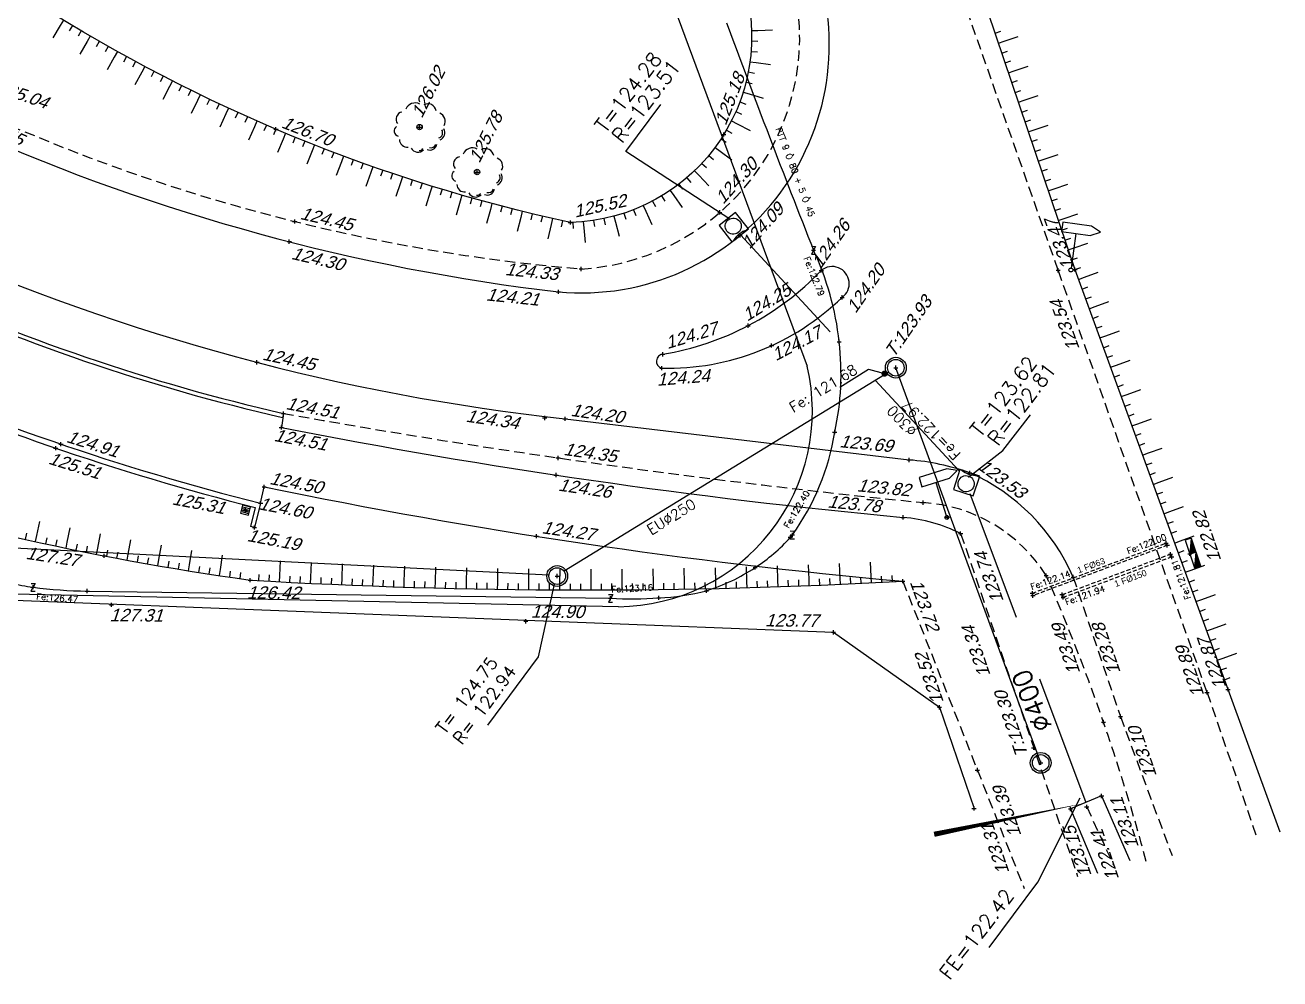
# Model space of a CAD drawing. Header units: metres. Extents: x 1633075 to 1634601, y 8175308 to 8177203.
# Drawn here: x 1633574.1 to 1633634.4, y 8175665.1 to 8175711 of the extents above; entities that cross this region are included whole.
import ezdxf

# ---------------------------------------------------------------- set-up
doc = ezdxf.new("R2010")
doc.units = ezdxf.units.M
doc.header["$LTSCALE"] = 2
doc.header["$PDMODE"] = 2
doc.header["$PDSIZE"] = 0.1
for name, pattern in [('138', [2, 1, 1]), ('31', [2, 1, 1]), ('557', [0.15, 0.1, -0.05]), ('CACHE', [0.375, 0.25, -0.125]), ('CACHE2', [4.7625, 3.175, -1.5875]), ('CONTINU', [0])]:
    doc.linetypes.add(name, pattern=pattern)
for name, color, linetype in [('C15785 - ALLEE', 7, 'CACHE'), ('C15785 - ASSAINIS', 6, 'Continuous'), ('C15785 - BORDURES', 7, 'CONTINU'), ('C15785 - BTALUS', 3, 'CACHE'), ('C15785 - CLOTURES', 3, 'Continuous'), ('C15785 - EDF', 1, 'Continuous'), ('C15785 - EP', 4, 'Continuous'), ('C15785 - EU', 6, 'Continuous'), ('C15785 - FOURREAU', 43, 'CONTINU'), ('C15785 - HTALUS', 7, 'Continuous'), ('C15785 - MOBILIER', 252, 'Continuous'), ('C15785 - MURS', 7, 'Continuous'), ('C15785 - POINT 2D', 7, 'Continuous'), ('C15785 - PTT', 3, 'Continuous'), ('C15785 - RECO-GÉN', 5, 'Continuous'), ('C15785 - Talus', 7, 'Continuous'), ('C15785 - VEGET', 3, 'Continuous'), ('C15785 - VOIES', 4, 'CACHE'), ('C15785 - Z', 7, 'Continuous')]:
    doc.layers.add(name, color=color, linetype=linetype)
doc.styles.add('SIMPLEX', font='simplex_.ttf', dxfattribs={"height": 0.6})
doc.styles.get("Standard").update_dxf_attribs({"font": 'arial.ttf'})

# ---------------------------------------------------------------- blocks, each defined once
blk = doc.blocks.new('ARBN')
blk.add_circle((0, 0), 0.0517)
for centre, radius, start, end in [((-0.313, 0.149), 0.141, 102.3806, 218.1519), ((-0.088, 0.27), 0.194, 62.9289, 157.9234), ((0.159, 0.288), 0.162, 10.5515, 118.7684), ((0.33, 0.115), 0.163, 331.4172, 69.7614), ((-0.381, -0.079), 0.106, 125.5548, 253.3512), ((0.342, -0.106), 0.104, 287.358, 32.9391), ((0.335, -0.105), 0.151, 294.7172, 29.5061), ((-0.236, -0.237), 0.15, 182.2997, 276.8338), ((-0.027, -0.335), 0.147, 208.1993, 316.9403), ((0.007, -0.38), 0.0689, 259.4414, 333.9219), ((0.202, -0.304), 0.137, 247.1419, 348.9634), ((0.221, -0.292), 0.104, 254.316, 338.7253)]:
    blk.add_arc(centre, radius, start, end)
blk = doc.blocks.new('BL19')
at = {"color": 0}
for p, q in [((0.5, 1), (-0.5, 1)), ((-0.5, 1), (-0.5, 0)), ((0.5, 0), (0.5, 1)), ((-0.5, 0), (0.5, 0))]:
    blk.add_line(p, q, dxfattribs=at)
for centre, major_axis, start_param, end_param in [((0.009, 0.554), (-0.275, 0.275), 3.926991, 10.210176), ((0.008, -0.967), (0.742, 0.742), 0.387155, 1.183656)]:
    blk.add_ellipse(centre, major_axis=major_axis, ratio=1, start_param=start_param, end_param=end_param, dxfattribs=at)
blk = doc.blocks.new('U-GRILLC')
for p, q in [((0.5, 0.5), (-0.5, 0.5)), ((-0.5, 0.5), (-0.5, -0.5)), ((0.4, 0.3), (-0.4, 0.3)), ((0.4, 0.1), (-0.4, 0.1)), ((0.5, -0.5), (0.5, 0.5)), ((-0.5, -0.5), (0.5, -0.5)), ((0.4, -0.1), (-0.4, -0.1)), ((0.4, -0.3), (-0.4, -0.3))]:
    blk.add_line(p, q)
blk = doc.blocks.new('TALH100A')
blk.add_line((0, 0.3), (0, 1))
blk = doc.blocks.new('TALH100B')
blk.add_line((0, 0), (0, 0.3))
blk = doc.blocks.new('*X15')
at = {"color": 0}
for p, q in [((572203.104, 120552.719), (572203.106, 120552.721)), ((572203.111, 120552.709), (572203.117, 120552.714)), ((572203.119, 120552.698), (572203.128, 120552.707)), ((572203.126, 120552.688), (572203.139, 120552.701)), ((572203.134, 120552.678), (572203.15, 120552.694)), ((572203.141, 120552.668), (572203.161, 120552.687)), ((572203.148, 120552.657), (572203.172, 120552.681)), ((572203.156, 120552.647), (572203.183, 120552.674)), ((572203.163, 120552.637), (572203.194, 120552.668)), ((572203.171, 120552.626), (572203.205, 120552.661)), ((572203.178, 120552.616), (572203.216, 120552.654)), ((572203.185, 120552.606), (572203.227, 120552.648)), ((572203.193, 120552.596), (572203.238, 120552.641)), ((572203.2, 120552.585), (572203.249, 120552.634)), ((572203.208, 120552.575), (572203.26, 120552.628)), ((572203.215, 120552.565), (572203.271, 120552.621)), ((572203.222, 120552.554), (572203.282, 120552.614)), ((572203.23, 120552.544), (572203.293, 120552.608)), ((572203.237, 120552.534), (572203.304, 120552.601)), ((572203.244, 120552.524), (572203.315, 120552.594)), ((572203.252, 120552.513), (572203.326, 120552.588)), ((572203.259, 120552.503), (572203.337, 120552.581)), ((572203.267, 120552.493), (572203.348, 120552.574)), ((572203.274, 120552.482), (572203.359, 120552.568)), ((572203.281, 120552.472), (572203.37, 120552.561)), ((572203.289, 120552.462), (572203.381, 120552.554)), ((572203.296, 120552.452), (572203.392, 120552.548)), ((572203.304, 120552.441), (572203.404, 120552.541)), ((572203.311, 120552.431), (572203.415, 120552.535)), ((572203.318, 120552.421), (572203.426, 120552.528)), ((572203.326, 120552.41), (572203.437, 120552.521)), ((572203.333, 120552.4), (572203.448, 120552.515)), ((572203.341, 120552.39), (572203.459, 120552.508)), ((572203.348, 120552.38), (572203.47, 120552.501)), ((572203.355, 120552.369), (572203.481, 120552.495)), ((572203.363, 120552.359), (572203.492, 120552.488)), ((572203.37, 120552.349), (572203.503, 120552.481)), ((572203.378, 120552.338), (572203.514, 120552.475)), ((572203.385, 120552.328), (572203.525, 120552.468)), ((572203.392, 120552.318), (572203.536, 120552.461)), ((572203.4, 120552.308), (572203.547, 120552.455)), ((572203.407, 120552.297), (572203.558, 120552.448)), ((572203.415, 120552.287), (572203.569, 120552.441)), ((572203.422, 120552.277), (572203.58, 120552.435)), ((572203.429, 120552.266), (572203.591, 120552.428)), ((572203.437, 120552.256), (572203.602, 120552.421)), ((572203.444, 120552.246), (572203.613, 120552.415)), ((572203.451, 120552.236), (572203.624, 120552.408)), ((572203.459, 120552.225), (572203.635, 120552.402)), ((572203.466, 120552.215), (572203.646, 120552.395)), ((572203.474, 120552.205), (572203.657, 120552.388)), ((572203.481, 120552.194), (572203.668, 120552.382)), ((572203.488, 120552.184), (572203.679, 120552.375)), ((572203.496, 120552.174), (572203.69, 120552.368)), ((572203.503, 120552.164), (572203.697, 120552.357)), ((572203.511, 120552.153), (572203.67, 120552.312)), ((572203.518, 120552.143), (572203.643, 120552.268)), ((572203.525, 120552.133), (572203.616, 120552.223)), ((572203.533, 120552.122), (572203.589, 120552.179)), ((572203.54, 120552.112), (572203.562, 120552.134))]:
    blk.add_line(p, q, dxfattribs=at)
blk = doc.blocks.new('S300')
at = {"layer": 'C15785 - EDF'}
for points in [[(-0.171, 0.247), (0.404, 0.645)], [(0.404, 0.645), (0.575, 0.399)], [(-0.171, 0.247), (0.575, 0.399)], [(-0.171, 0.247), (0, 0)], [(0, 0), (0.575, 0.399)]]:
    blk.add_lwpolyline(points, dxfattribs=at)
at = {"layer": 'C15785 - EDF', "rotation": 65.8381471389286}
blk.add_blockref('*X15', (-124220.419, -571417.882), dxfattribs=at)
blk = doc.blocks.new('TAMPON')
blk.add_circle((0, 0), 0.5)
blk = doc.blocks.new('T1')
at = {"linetype": '31'}
blk.add_point((0, 0), dxfattribs=at)

msp = doc.modelspace()

# ---------------------------------------------------------------- linework, layer by layer
at = {"layer": 'C15785 - ALLEE'}
for centre, radius, start, end in [((1633600.153, 8175710.413), 11.175, 273.37971, 19.28256), ((1633608.316, 8175787.249), 88.311, 245.70269, 265.12506), ((1633657.161, 8176086.678), 400.65, 259.83997, 264.28423), ((1633616.804, 8175680.493), 7.54, 32.22141, 86.54138), ((1633534.329, 8175645.684), 96.968, 14.98638, 23.60566)]:
    msp.add_arc(centre, radius, start, end, dxfattribs=at)
at = {"layer": 'C15785 - ASSAINIS'}
msp.add_circle((1633622.919, 8175675.496), 0.4, dxfattribs=at)
at = {"layer": 'C15785 - BORDURES', "const_width": 0.1}
msp.add_lwpolyline([(1633556.463, 8175684.247, 0.023802), (1633576.886, 8175723.257, 0.023802)], format="xyb", dxfattribs=at)
at = {"layer": 'C15785 - BORDURES'}
for points in [[(1633586.487, 8175692.31), (1633586.387, 8175691.636)], [(1633600.048, 8175692.047), (1633616.595, 8175690.069)], [(1633585.39, 8175687.988), (1633585.559, 8175688.778)]]:
    msp.add_lwpolyline(points, dxfattribs=at)
at = {"layer": 'C15785 - BORDURES', "linetype": 'CACHE'}
for points in [[(1633619.069, 8175686.529), (1633624.698, 8175670.028)], [(1633616.283, 8175684.24), (1633622.123, 8175669.458)]]:
    msp.add_lwpolyline(points, dxfattribs=at)
at = {"layer": 'C15785 - BORDURES'}
for centre, radius, start, end in [((1633600.82, 8175710.037), 11.93, 264.67659, 22.52391), ((1633611.188, 8175795.606), 98.121, 246.15477, 263.28452), ((1633611.307, 8175795.2), 103.766, 245.96822, 263.77102), ((1633612.89, 8175698.559), 0.817, 305.47934, 129.89821), ((1633602.505, 8175708.613), 13.642, 279.4415, 316.29056), ((1633604.953, 8175706.551), 12.071, 268.74406, 314.17381), ((1633604.77, 8175694.815), 0.342, 94.52813, 256.31279), ((1633644.265, 8175986.277), 300.272, 258.88668, 264.6573), ((1633615.807, 8175679.143), 10.954, 70.22703, 85.87435), ((1633615.568, 8175680.568), 9.72, 23.44899, 66.05587), ((1633640.295, 8175953.065), 269.896, 258.2991, 264.89577), ((1633615.637, 8175679.659), 7.68, 63.46056, 85.00825)]:
    msp.add_arc(centre, radius, start, end, dxfattribs=at)
at = {"layer": 'C15785 - BTALUS'}
msp.add_lwpolyline([(1633625.135, 8175673.38), (1633626.428, 8175670.576)], dxfattribs=at)
at = {"layer": 'C15785 - CLOTURES'}
msp.add_lwpolyline([(1633560.396, 8175683.844), (1633612.954, 8175681.78), (1633618.05, 8175678.171), (1633619.713, 8175673.302)], dxfattribs=at)
at = {"layer": 'C15785 - EP', "linetype": 'CACHE2'}
for p, q in [((1633608.483, 8175700.899), (1633618.977, 8175689.568)), ((1633625.1, 8175673.571), (1633619.338, 8175688.962))]:
    msp.add_line(p, q, dxfattribs=at)
at = {"layer": 'C15785 - EP', "flags": 128}
for points in [[(1633607.964, 8175701.663), (1633602.954, 8175704.903), (1633604.64, 8175707.168)], [(1633619.441, 8175689.242), (1633621.098, 8175690.522), (1633622.432, 8175692.239)], [(1633620.445, 8175666.609), (1633622.786, 8175669.755), (1633624.826, 8175673.809)]]:
    msp.add_lwpolyline(points, dxfattribs=at)
at = {"layer": 'C15785 - EU', "linetype": 'CACHE2'}
for p, q in [((1633613.257, 8175693.571), (1633614.641, 8175694.438)), ((1633614.641, 8175694.438), (1633615.412, 8175694.233)), ((1633598.763, 8175680.593), (1633599.523, 8175684.097)), ((1633596.326, 8175677.319), (1633598.763, 8175680.593))]:
    msp.add_line(p, q, dxfattribs=at)
at = {"layer": 'C15785 - EU'}
msp.add_lwpolyline([(1633622.919, 8175675.496), (1633615.95, 8175694.509)], dxfattribs=at)
at = {"layer": 'C15785 - EU', "linetype": 'CONTINU'}
for points in [[(1633599.998, 8175684.732), (1633615.607, 8175694.304)], [(1633552.575, 8175686.897), (1633599.262, 8175684.543)]]:
    msp.add_lwpolyline(points, dxfattribs=at)
at = {"layer": 'C15785 - EU', "const_width": 0.15}
msp.add_lwpolyline([(1633615.335, 8175694.225, 1), (1633615.485, 8175694.223, 1)], format="xyb", close=True, dxfattribs=at)
at = {"layer": 'C15785 - EU'}
for centre in [(1633615.95, 8175694.509), (1633599.658, 8175684.486)]:
    msp.add_circle(centre, 0.4, dxfattribs=at)
at = {"layer": 'C15785 - FOURREAU', "color": 43, "linetype": '557'}
for points in [[(1633622.548, 8175683.544), (1633622.521, 8175683.662), (1633628.958, 8175686.072), (1633629.01, 8175685.964), (1633622.548, 8175683.544)], [(1633623.96, 8175683.595), (1633629.169, 8175685.542), (1633629.221, 8175685.402), (1633624, 8175683.45), (1633623.947, 8175683.59)]]:
    msp.add_lwpolyline(points, dxfattribs=at)
at = {"layer": 'C15785 - HTALUS'}
for points in [[(1633606.901, 8175756.399), (1633605.586, 8175754.5), (1633611.791, 8175737.066), (1633619.22, 8175715.04), (1633624.567, 8175699.231), (1633634.428, 8175672.181)], [(1633625.851, 8175673.904), (1633624.357, 8175673.28), (1633625.652, 8175670.197)], [(1633625.851, 8175673.904), (1633627.203, 8175670.801)]]:
    msp.add_lwpolyline(points, dxfattribs=at)
for points in [[(1633601.984, 8175733.645), (1633608.373, 8175713.761, -0.523205), (1633600.291, 8175701.497, -0.088769), (1633574.632, 8175712.022)], [(1633584.893, 8175684.29, 0.028584), (1633616.283, 8175684.24, 0.028584)]]:
    msp.add_lwpolyline(points, format="xyb", dxfattribs=at)
msp.add_arc((1633602.92, 8175814.734), 131.683, 251.93422, 262.13161, dxfattribs=at)
at = {"layer": 'C15785 - MOBILIER'}
for p, q in [((1633623.991, 8175701.516), (1633623.927, 8175701.057)), ((1633623.927, 8175701.057), (1633625.307, 8175700.864)), ((1633625.372, 8175701.324), (1633623.991, 8175701.516)), ((1633625.795, 8175701.03), (1633625.372, 8175701.324)), ((1633624.617, 8175700.961), (1633624.385, 8175699.301)), ((1633625.307, 8175700.864), (1633625.795, 8175701.03)), ((1633618.399, 8175689.643), (1633617.07, 8175689.224)), ((1633618.908, 8175689.561), (1633618.399, 8175689.643)), ((1633617.07, 8175689.224), (1633617.209, 8175688.782)), ((1633617.209, 8175688.782), (1633618.539, 8175689.201)), ((1633617.874, 8175688.992), (1633618.378, 8175687.394)), ((1633618.539, 8175689.201), (1633618.908, 8175689.561))]:
    msp.add_line(p, q, dxfattribs=at)
for centre in [(1633624.373, 8175699.21), (1633618.406, 8175687.305)]:
    msp.add_circle(centre, 0.0927, dxfattribs=at)
at = {"layer": 'C15785 - MURS'}
for points in [[(1633586.487, 8175692.31), (1633586.442, 8175692.115)], [(1633585.133, 8175687.785), (1633584.9, 8175686.87)], [(1633585.39, 8175687.988), (1633585.327, 8175687.736), (1633585.094, 8175686.821)], [(1633585.094, 8175686.821), (1633584.9, 8175686.87)]]:
    msp.add_lwpolyline(points, dxfattribs=at)
for centre, radius, start, end in [((1633607.615, 8175784.542), 94.621, 245.12797, 257.09768), ((1633607.615, 8175784.542), 94.821, 245.12797, 257.09768), ((1633615.288, 8175806.683), 122.662, 246.13393, 255.76838), ((1633615.288, 8175806.683), 122.402, 246.13393, 255.8618)]:
    msp.add_arc(centre, radius, start, end, dxfattribs=at)
at = {"layer": 'C15785 - POINT 2D'}
for p in [(1633586.126, 8175705.983), (1633593.036, 8175706.086), (1633607.677, 8175705.728), (1633595.803, 8175703.924), (1633607.486, 8175701.982), (1633587.03, 8175701.542), (1633600.291, 8175701.497), (1633586.768, 8175700.573), (1633608.462, 8175700.875), (1633600.811, 8175699.258), (1633612.366, 8175699.186), (1633623.763, 8175699.197), (1633624.567, 8175699.231), (1633599.714, 8175698.159), (1633613.365, 8175697.894), (1633608.84, 8175696.531), (1633609.976, 8175695.575), (1633604.743, 8175695.156), (1633585.215, 8175694.769), (1633604.689, 8175694.483), (1633615.95, 8175694.509), (1633586.487, 8175692.31), (1633599.058, 8175692.091), (1633600.048, 8175692.047), (1633586.387, 8175691.636), (1633575.783, 8175690.831), (1633575.53, 8175690.642), (1633599.705, 8175690.168), (1633616.595, 8175690.069), (1633599.601, 8175689.345), (1633619.512, 8175689.452), (1633585.559, 8175688.778), (1633585.39, 8175687.988), (1633617.259, 8175688.019), (1633584.665, 8175687.659), (1633616.306, 8175687.309), (1633618.434, 8175687.32), (1633585.094, 8175686.821), (1633619.069, 8175686.529), (1633598.657, 8175686.4), (1633577.862, 8175685.457), (1633630.094, 8175685.551), (1633584.893, 8175684.29), (1633599.658, 8175684.486), (1633616.283, 8175684.24), (1633623.182, 8175684.513), (1633624.485, 8175684.436), (1633578.214, 8175683.1), (1633598.149, 8175682.307), (1633612.954, 8175681.78), (1633630.924, 8175678.889), (1633631.932, 8175679.029), (1633618.05, 8175678.171), (1633625.942, 8175677.46), (1633626.756, 8175677.723), (1633622.585, 8175676.222), (1633619.873, 8175675.154), (1633622.919, 8175675.496), (1633625.851, 8175673.904), (1633619.713, 8175673.302), (1633624.357, 8175673.28), (1633625.135, 8175673.38)]:
    msp.add_point(p, dxfattribs=at)
at = {"layer": 'C15785 - PTT', "linetype": 'Continuous'}
for p, q in [((1633612.09, 8175700.348, 122.79), (1633611.889, 8175699.977, 122.79)), ((1633611.889, 8175699.977, 122.79), (1633612.087, 8175699.975, 122.79)), ((1633611.892, 8175700.35, 122.79), (1633612.09, 8175700.348, 122.79)), ((1633611.073, 8175686.651, 122.4), (1633610.871, 8175686.279, 122.4)), ((1633610.874, 8175686.653, 122.4), (1633611.073, 8175686.651, 122.4)), ((1633610.871, 8175686.279, 122.4), (1633611.07, 8175686.277, 122.4)), ((1633574.542, 8175684.134, 126.47), (1633574.34, 8175683.762, 126.47)), ((1633574.34, 8175683.762, 126.47), (1633574.538, 8175683.76, 126.47)), ((1633574.343, 8175684.135, 126.47), (1633574.542, 8175684.134, 126.47)), ((1633602.327, 8175683.603, 123.16), (1633602.125, 8175683.231, 123.16)), ((1633602.128, 8175683.605, 123.16), (1633602.327, 8175683.603, 123.16)), ((1633602.125, 8175683.231, 123.16), (1633602.324, 8175683.23, 123.16))]:
    msp.add_line(p, q, dxfattribs=at)
at = {"layer": 'C15785 - PTT', "linetype": '138'}
msp.add_line((1633577.049, 8175683.763), (1633602.226, 8175683.417), dxfattribs=at)
for centre, radius, start, end in [((1634105.217, 8175895.048), 530.333, 200.2944, 201.56016), ((1633599.154, 8175694.179), 14.162, 6.40767, 24.99253), ((1633599.513, 8175694.219), 13.8, 357.34057, 6.40782), ((1633600.741, 8175694.162), 12.572, 347.37813, 357.3404), ((1633601.748, 8175693.153), 11.393, 324.05428, 351.22767), ((1633604.605, 8175691.919), 8.386, 303.09162, 318.41029), ((1633605.32, 8175691.151), 7.342, 319.1828, 320.33536), ((1633604.086, 8175692.598), 9.238, 287.37516, 303.48946), ((1633576.356, 8175697.952), 14.135, 257.82168, 262.21321), ((1633577.338, 8175706.348), 22.587, 262.62973, 269.26685), ((1633604.127, 8175694.09), 10.662, 272.27425, 284.76518), ((1633603.245, 8175699.993), 16.607, 266.48146, 274.50692)]:
    msp.add_arc(centre, radius, start, end, dxfattribs=at)
at = {"layer": 'C15785 - PTT', "linetype": '31'}
for p in [(1633611.99, 8175700.163), (1633613.227, 8175695.76), (1633613.008, 8175691.415), (1633610.877, 8175686.352), (1633610.877, 8175686.352), (1633610.972, 8175686.465), (1633609.183, 8175684.893), (1633574.441, 8175683.948), (1633577.049, 8175683.763), (1633606.844, 8175683.781), (1633602.226, 8175683.417), (1633604.55, 8175683.437)]:
    msp.add_point(p, dxfattribs=at)
at = {"layer": 'C15785 - RECO-GÉN', "color": 3}
for p, q in [((1633598.329, 8175730.636), (1633611.685, 8175694.582)), ((1633602.609, 8175683.01), (1633560.149, 8175683.88))]:
    msp.add_line(p, q, dxfattribs=at)
at = {"layer": 'C15785 - RECO-GÉN'}
msp.add_lwpolyline([(1633617.794, 8175672.06, 0.25, 0, 0), (1633625.1, 8175673.571, 0, 0, 0)], format="xyseb", dxfattribs=at)
at = {"layer": 'C15785 - RECO-GÉN', "color": 3}
msp.add_arc((1633602.51, 8175692.433), 9.424, 270.60442, 13.18009, dxfattribs=at)
at = {"layer": 'C15785 - VOIES'}
for p, q in [((1633623.763, 8175699.197), (1633610.821, 8175736.076)), ((1633630.924, 8175678.889), (1633623.763, 8175699.197)), ((1633624.485, 8175684.436), (1633626.756, 8175677.723)), ((1633630.924, 8175678.889), (1633633.311, 8175671.934)), ((1633626.756, 8175677.723), (1633629.24, 8175671.033))]:
    msp.add_line(p, q, dxfattribs=at)

# ---------------------------------------------------------------- block references
at = {"layer": 'C15785 - ASSAINIS', "rotation": 359.5000271160415}
msp.add_blockref('TAMPON', (1633622.919, 8175675.496), dxfattribs=at)
at = {"layer": 'C15785 - EP', "linetype": 'CACHE2'}
for p, rotation in [((1633608.462, 8175700.875), 37.92491139643558), ((1633619.512, 8175689.452), 161.8782448642431)]:
    msp.add_blockref('BL19', p, dxfattribs=dict(at, rotation=rotation))
at = {"layer": 'C15785 - EP', "xscale": 0.3999999998816798, "yscale": 0.3999999998816798, "zscale": 0.3999999998816798, "rotation": 165.2561270256547}
msp.add_blockref('U-GRILLC', (1633584.665, 8175687.659), dxfattribs=at)
at = {"layer": 'C15785 - EU', "rotation": 359.5000271160415}
for p in [(1633615.95, 8175694.509), (1633599.658, 8175684.486)]:
    msp.add_blockref('TAMPON', p, dxfattribs=at)
at = {"layer": 'C15785 - FOURREAU'}
for p, rotation in [((1633628.958, 8175686.072), 205.5858531442607), ((1633629.01, 8175685.964), 110.526026129285), ((1633629.169, 8175685.542), 200.4980181195693), ((1633629.221, 8175685.402), 110.498022146313), ((1633622.521, 8175683.662), 290.5260381392181), ((1633622.548, 8175683.544), 13.06873414880995), ((1633623.947, 8175683.59), 20.49801315448554), ((1633623.96, 8175683.595), 290.4980141334649), ((1633624, 8175683.45), 20.49801315448554)]:
    msp.add_blockref('T1', p, dxfattribs=dict(at, rotation=rotation))
at = {"layer": 'C15785 - HTALUS', "rotation": 253.9581975396731}
for p in [(1633629.872, 8175686.206), (1633630.094, 8175685.551)]:
    msp.add_blockref('S300', p, dxfattribs=at)
at = {"layer": 'C15785 - Talus'}
for name, p, rotation in [('TALH100A', (1633575.906, 8175711.229), 148.6438914067568), ('TALH100B', (1633575.906, 8175711.229), 148.6438914067568), ('TALH100B', (1633576.334, 8175710.97), 149.0077999871913), ('TALH100B', (1633576.764, 8175710.714), 149.3717085686454), ('TALH100B', (1633609.011, 8175710.728), 271.8900690785418), ('TALH100A', (1633609.011, 8175710.728), 271.8900690785418), ('TALH100A', (1633577.195, 8175710.46), 149.7356171295134), ('TALH100B', (1633577.195, 8175710.46), 149.7356171295134), ('TALH100B', (1633577.627, 8175710.21), 150.0995257279134), ('TALH100B', (1633609.013, 8175710.228), 268.6853577550978), ('TALH100B', (1633620.723, 8175710.596), 288.6873530825975), ('TALH100B', (1633620.883, 8175710.122), 288.6873530825975), ('TALH100A', (1633620.883, 8175710.122), 288.6873530825975), ('TALH100B', (1633578.061, 8175709.962), 150.4634343042081), ('TALH100B', (1633578.497, 8175709.717), 150.8273429181392), ('TALH100B', (1633608.988, 8175709.729), 265.4806464431419), ('TALH100B', (1633621.043, 8175709.648), 288.6873530825975), ('TALH100A', (1633578.497, 8175709.717), 150.8273429181392), ('TALH100B', (1633578.935, 8175709.474), 151.1912514966543), ('TALH100B', (1633579.373, 8175709.235), 151.5551600846611), ('TALH100B', (1633579.814, 8175708.998), 151.9190686526482), ('TALH100B', (1633608.934, 8175709.232), 262.2759351220754), ('TALH100A', (1633608.934, 8175709.232), 262.2759351220754), ('TALH100B', (1633621.204, 8175709.175), 288.6873530825975), ('TALH100A', (1633621.364, 8175708.701), 288.6873530825975), ('TALH100A', (1633579.814, 8175708.998), 151.9190686526482), ('TALH100B', (1633580.256, 8175708.764), 152.2829772566552), ('TALH100B', (1633580.699, 8175708.533), 152.6468858205972), ('TALH100B', (1633581.144, 8175708.305), 153.0107944225904), ('TALH100B', (1633608.853, 8175708.739), 259.0712238025357), ('TALH100B', (1633621.364, 8175708.701), 288.6873530825975), ('TALH100B', (1633621.524, 8175708.227), 288.6873530825975), ('TALH100A', (1633581.144, 8175708.305), 153.0107944225904), ('TALH100B', (1633581.59, 8175708.079), 153.3747030128001), ('TALH100B', (1633582.038, 8175707.856), 153.7386116128158), ('TALH100B', (1633608.609, 8175707.769), 252.66180116791), ('TALH100B', (1633608.745, 8175708.251), 255.8665124784268), ('TALH100B', (1633621.684, 8175707.754), 288.6873530825975), ('TALH100A', (1633582.487, 8175707.637), 154.1025201965629), ('TALH100B', (1633582.487, 8175707.637), 154.1025201965629), ('TALH100B', (1633582.937, 8175707.42), 154.4664287614355), ('TALH100B', (1633583.389, 8175707.206), 154.8303373518391), ('TALH100B', (1633608.447, 8175707.297), 249.4570898509852), ('TALH100A', (1633608.609, 8175707.769), 252.66180116791), ('TALH100B', (1633621.844, 8175707.28), 288.6873530825975), ('TALH100A', (1633621.844, 8175707.28), 288.6873530825975), ('TALH100A', (1633583.843, 8175706.994), 155.1942459504191), ('TALH100B', (1633583.843, 8175706.994), 155.1942459504191), ('TALH100B', (1633584.297, 8175706.786), 155.5581545252672), ('TALH100B', (1633584.753, 8175706.581), 155.9220631267199), ('TALH100B', (1633608.258, 8175706.834), 246.2523785203109), ('TALH100B', (1633622.005, 8175706.807), 288.6873530825975), ('TALH100A', (1633585.21, 8175706.378), 156.2859717034104), ('TALH100B', (1633585.21, 8175706.378), 156.2859717034104), ('TALH100B', (1633585.668, 8175706.178), 156.6498802742931), ('TALH100B', (1633586.128, 8175705.982), 157.013788901856), ('TALH100B', (1633607.805, 8175705.943), 239.8429558830683), ('TALH100B', (1633608.044, 8175706.382), 243.0476672145109), ('TALH100A', (1633608.044, 8175706.382), 243.0476672145109), ('TALH100B', (1633622.165, 8175706.333), 288.6873530825975), ('TALH100B', (1633622.325, 8175705.859), 288.6873530825975), ('TALH100A', (1633622.325, 8175705.859), 288.6873530825975), ('TALH100A', (1633586.589, 8175705.788), 157.3776974892039), ('TALH100B', (1633586.589, 8175705.788), 157.3776974892039), ('TALH100B', (1633587.051, 8175705.597), 157.7416060582226), ('TALH100B', (1633587.515, 8175705.409), 158.1055146280266), ('TALH100B', (1633607.542, 8175705.518), 236.6382445624813), ('TALH100B', (1633622.485, 8175705.386), 288.6873530825975), ('TALH100A', (1633587.979, 8175705.224), 158.4694232480994), ('TALH100B', (1633587.979, 8175705.224), 158.4694232480994), ('TALH100B', (1633588.445, 8175705.042), 158.8333317896096), ('TALH100B', (1633588.912, 8175704.863), 159.1972404163788), ('TALH100B', (1633589.38, 8175704.687), 159.5611489773817), ('TALH100B', (1633606.947, 8175704.715), 230.2288219408803), ('TALH100B', (1633607.256, 8175705.108), 233.4335332614324), ('TALH100A', (1633607.256, 8175705.108), 233.4335332614324), ('TALH100B', (1633622.645, 8175704.912), 288.6873530825975), ('TALH100A', (1633622.806, 8175704.438), 288.6873530825975), ('TALH100A', (1633589.38, 8175704.687), 159.5611489773817), ('TALH100B', (1633589.849, 8175704.514), 159.9250575944281), ('TALH100B', (1633590.319, 8175704.344), 160.2889661676407), ('TALH100B', (1633590.79, 8175704.177), 160.6528747338184), ('TALH100B', (1633606.616, 8175704.34), 227.0241106240422), ('TALH100B', (1633622.806, 8175704.438), 288.6873530825975), ('TALH100A', (1633590.79, 8175704.177), 160.6528747338184), ('TALH100B', (1633591.262, 8175704.013), 161.0167833110402), ('TALH100B', (1633591.736, 8175703.851), 161.3806919397149), ('TALH100B', (1633592.21, 8175703.693), 161.7446004927691), ('TALH100B', (1633592.685, 8175703.538), 162.1085090666217), ('TALH100B', (1633605.895, 8175703.648), 220.614687963621), ('TALH100B', (1633606.266, 8175703.984), 223.8193993074212), ('TALH100A', (1633606.266, 8175703.984), 223.8193993074212), ('TALH100B', (1633622.966, 8175703.965), 288.6873530825975), ('TALH100B', (1633623.126, 8175703.491), 288.6873530825975), ('TALH100A', (1633592.21, 8175703.693), 161.7446004927691), ('TALH100B', (1633593.162, 8175703.386), 162.4724176904005), ('TALH100A', (1633593.639, 8175703.237), 162.8363262651681), ('TALH100B', (1633593.639, 8175703.237), 162.8363262651681), ('TALH100B', (1633594.117, 8175703.091), 163.2002348765751), ('TALH100B', (1633594.596, 8175702.948), 163.5641434221138), ('TALH100B', (1633605.101, 8175703.04), 214.2052653256164), ('TALH100B', (1633605.507, 8175703.333), 217.4099766335959), ('TALH100B', (1633623.286, 8175703.017), 288.6873530825975), ('TALH100A', (1633623.286, 8175703.017), 288.6873530825975), ('TALH100A', (1633595.076, 8175702.808), 163.9280520422894), ('TALH100B', (1633595.076, 8175702.808), 163.9280520422894), ('TALH100B', (1633595.557, 8175702.671), 164.2919606368288), ('TALH100B', (1633596.039, 8175702.537), 164.6558691824338), ('TALH100B', (1633596.521, 8175702.406), 165.0197777912153), ('TALH100B', (1633597.005, 8175702.279), 165.3836863836151), ('TALH100B', (1633603.796, 8175702.305), 204.5911313793272), ('TALH100B', (1633604.245, 8175702.526), 207.7958427153609), ('TALH100B', (1633604.68, 8175702.771), 211.0005539964102), ('TALH100A', (1633605.101, 8175703.04), 214.2052653256164), ('TALH100B', (1633623.446, 8175702.544), 288.6873530825975), ('TALH100A', (1633596.521, 8175702.406), 165.0197777912153), ('TALH100B', (1633597.489, 8175702.154), 165.7475949624117), ('TALH100A', (1633597.974, 8175702.033), 166.1115035472255), ('TALH100B', (1633597.974, 8175702.033), 166.1115035472255), ('TALH100B', (1633598.46, 8175701.914), 166.4754121291869), ('TALH100B', (1633598.946, 8175701.799), 166.8393207250165), ('TALH100B', (1633599.434, 8175701.686), 167.2032293181501), ('TALH100B', (1633601.9, 8175701.682), 191.7722860988872), ('TALH100B', (1633602.386, 8175701.798), 194.9769974287417), ('TALH100B', (1633602.865, 8175701.94), 198.1817087642153), ('TALH100B', (1633603.336, 8175702.11), 201.3864200528017), ('TALH100A', (1633603.796, 8175702.305), 204.5911313793272), ('TALH100B', (1633623.607, 8175702.07), 288.6873530825975), ('TALH100B', (1633623.767, 8175701.596), 288.6873530825975), ('TALH100A', (1633623.767, 8175701.596), 288.6873530825975), ('TALH100A', (1633599.434, 8175701.686), 167.2032293181501), ('TALH100B', (1633599.921, 8175701.577), 167.5671379103589), ('TALH100B', (1633600.413, 8175701.5), 182.1581521630984), ('TALH100B', (1633600.912, 8175701.533), 185.3628634358966), ('TALH100A', (1633600.912, 8175701.533), 185.3628634358966), ('TALH100B', (1633601.408, 8175701.594), 188.5675747964654), ('TALH100A', (1633602.386, 8175701.798), 194.9769974287417), ('TALH100B', (1633623.927, 8175701.123), 288.6873530825975), ('TALH100B', (1633624.087, 8175700.649), 288.6873530825975), ('TALH100A', (1633624.247, 8175700.176), 288.6873530825975), ('TALH100B', (1633624.247, 8175700.176), 288.6873530825975), ('TALH100B', (1633624.408, 8175699.702), 288.6873530825975), ('TALH100B', (1633624.568, 8175699.228), 290.0301874471805), ('TALH100B', (1633624.739, 8175698.759), 290.0301874471805), ('TALH100A', (1633624.739, 8175698.759), 290.0301874471805), ('TALH100B', (1633624.91, 8175698.289), 290.0301874471805), ('TALH100B', (1633625.082, 8175697.819), 290.0301874471805), ('TALH100B', (1633625.253, 8175697.349), 290.0301874471805), ('TALH100A', (1633625.253, 8175697.349), 290.0301874471805), ('TALH100B', (1633625.424, 8175696.88), 290.0301874471805), ('TALH100B', (1633625.595, 8175696.41), 290.0301874471805), ('TALH100A', (1633625.767, 8175695.94), 290.0301874471805), ('TALH100B', (1633625.767, 8175695.94), 290.0301874471805), ('TALH100B', (1633625.938, 8175695.47), 290.0301874471805), ('TALH100B', (1633626.109, 8175695), 290.0301874471805), ('TALH100B', (1633626.28, 8175694.531), 290.0301874471805), ('TALH100A', (1633626.28, 8175694.531), 290.0301874471805), ('TALH100B', (1633626.452, 8175694.061), 290.0301874471805), ('TALH100B', (1633626.623, 8175693.591), 290.0301874471805), ('TALH100B', (1633626.794, 8175693.121), 290.0301874471805), ('TALH100A', (1633626.794, 8175693.121), 290.0301874471805), ('TALH100B', (1633626.965, 8175692.652), 290.0301874471805), ('TALH100B', (1633627.137, 8175692.182), 290.0301874471805), ('TALH100A', (1633627.308, 8175691.712), 290.0301874471805), ('TALH100B', (1633627.308, 8175691.712), 290.0301874471805), ('TALH100B', (1633627.479, 8175691.242), 290.0301874471805), ('TALH100B', (1633627.651, 8175690.773), 290.0301874471805), ('TALH100B', (1633627.822, 8175690.303), 290.0301874471805), ('TALH100A', (1633627.822, 8175690.303), 290.0301874471805), ('TALH100B', (1633627.993, 8175689.833), 290.0301874471805), ('TALH100B', (1633628.164, 8175689.363), 290.0301874471805), ('TALH100B', (1633628.336, 8175688.894), 290.0301874471805), ('TALH100A', (1633628.336, 8175688.894), 290.0301874471805), ('TALH100B', (1633628.507, 8175688.424), 290.0301874471805), ('TALH100B', (1633628.678, 8175687.954), 290.0301874471805), ('TALH100A', (1633628.849, 8175687.484), 290.0301874471805), ('TALH100B', (1633628.849, 8175687.484), 290.0301874471805), ('TALH100A', (1633574.56, 8175686.141), 347.5630335348056), ('TALH100A', (1633576.027, 8175685.826), 348.2156877891051), ('TALH100B', (1633629.021, 8175687.015), 290.0301874471805), ('TALH100B', (1633629.192, 8175686.545), 290.0301874471805), ('TALH100B', (1633574.072, 8175686.249), 347.3454820872939), ('TALH100B', (1633574.56, 8175686.141), 347.5630335348056), ('TALH100B', (1633575.049, 8175686.034), 347.7805849347113), ('TALH100B', (1633575.538, 8175685.929), 347.9981363617248), ('TALH100B', (1633576.027, 8175685.826), 348.2156877891051), ('TALH100B', (1633576.516, 8175685.725), 348.4332391873718), ('TALH100A', (1633577.497, 8175685.528), 348.8683419787089), ('TALH100A', (1633578.97, 8175685.247), 349.5209962272846), ('TALH100A', (1633580.447, 8175684.983), 350.1736504751228), ('TALH100B', (1633629.363, 8175686.075), 290.0301874471805), ('TALH100A', (1633629.363, 8175686.075), 290.0301874471805), ('TALH100B', (1633577.007, 8175685.626), 348.6507905928087), ('TALH100B', (1633577.497, 8175685.528), 348.8683419787089), ('TALH100B', (1633577.988, 8175685.433), 349.085893433746), ('TALH100B', (1633578.479, 8175685.339), 349.303444837036), ('TALH100B', (1633578.97, 8175685.247), 349.5209962272846), ('TALH100B', (1633579.462, 8175685.157), 349.7385476433843), ('TALH100B', (1633579.954, 8175685.069), 349.9560990813529), ('TALH100A', (1633581.926, 8175684.735), 350.8263047295864), ('TALH100A', (1633583.408, 8175684.504), 351.4789589493408), ('TALH100B', (1633629.534, 8175685.605), 290.0301874471805), ('TALH100B', (1633580.447, 8175684.983), 350.1736504751228), ('TALH100B', (1633580.94, 8175684.898), 350.3912018732006), ('TALH100B', (1633581.433, 8175684.816), 350.608753328548), ('TALH100B', (1633581.926, 8175684.735), 350.8263047295864), ('TALH100B', (1633582.42, 8175684.656), 351.043856131441), ('TALH100B', (1633582.914, 8175684.579), 351.2614075365314), ('TALH100B', (1633583.408, 8175684.504), 351.4789589493408), ('TALH100A', (1633586.298, 8175684.211), 356.925868102177), ('TALH100A', (1633587.796, 8175684.135), 357.2386571594407), ('TALH100A', (1633589.294, 8175684.067), 357.551446234843), ('TALH100A', (1633590.793, 8175684.007), 357.8642353031266), ('TALH100A', (1633592.292, 8175683.955), 358.1770243406191), ('TALH100A', (1633593.791, 8175683.911), 358.489813432296), ('TALH100A', (1633595.291, 8175683.876), 358.8026024514165), ('TALH100A', (1633596.791, 8175683.849), 359.1153915388259), ('TALH100A', (1633598.291, 8175683.83), 359.4281805705521), ('TALH100A', (1633599.791, 8175683.819), 359.7409696361545), ('TALH100A', (1633601.291, 8175683.816), 0.0537587193035216), ('TALH100A', (1633602.791, 8175683.822), 0.3665477504143599), ('TALH100A', (1633604.291, 8175683.835), 0.6793368200171246), ('TALH100A', (1633605.79, 8175683.857), 0.9921258581888759), ('TALH100A', (1633607.29, 8175683.887), 1.304914954230647), ('TALH100A', (1633608.79, 8175683.926), 1.617703983608107), ('TALH100A', (1633610.289, 8175683.972), 1.930493034234358), ('TALH100A', (1633611.788, 8175684.027), 2.243282084464156), ('TALH100A', (1633613.287, 8175684.089), 2.556071165841998), ('TALH100A', (1633614.785, 8175684.16), 2.868860201598267), ('TALH100B', (1633629.706, 8175685.136), 290.0301874471805), ('TALH100B', (1633629.877, 8175684.666), 290.0301874471805), ('TALH100A', (1633629.877, 8175684.666), 290.0301874471805), ('TALH100B', (1633583.903, 8175684.431), 351.6965103763466), ('TALH100B', (1633584.398, 8175684.36), 351.9140617712422), ('TALH100B', (1633585.299, 8175684.267), 356.7173420844354), ('TALH100B', (1633585.798, 8175684.239), 356.8216050972094), ('TALH100B', (1633586.298, 8175684.211), 356.925868102177), ('TALH100B', (1633586.797, 8175684.185), 357.0301311248884), ('TALH100B', (1633587.296, 8175684.16), 357.1343941354738), ('TALH100B', (1633587.796, 8175684.135), 357.2386571594407), ('TALH100B', (1633588.295, 8175684.111), 357.3429202209427), ('TALH100B', (1633588.795, 8175684.089), 357.4471832375989), ('TALH100B', (1633589.294, 8175684.067), 357.551446234843), ('TALH100B', (1633589.794, 8175684.046), 357.65570923746), ('TALH100B', (1633590.293, 8175684.026), 357.7599722697104), ('TALH100B', (1633590.793, 8175684.007), 357.8642353031266), ('TALH100B', (1633591.293, 8175683.989), 357.9684983097044), ('TALH100B', (1633591.792, 8175683.971), 358.0727613142211), ('TALH100B', (1633592.292, 8175683.955), 358.1770243406191), ('TALH100B', (1633592.792, 8175683.94), 358.2812873617177), ('TALH100B', (1633593.292, 8175683.925), 358.3855504018912), ('TALH100B', (1633593.791, 8175683.911), 358.489813432296), ('TALH100B', (1633594.291, 8175683.899), 358.5940764255153), ('TALH100B', (1633594.791, 8175683.887), 358.6983394590459), ('TALH100B', (1633595.291, 8175683.876), 358.8026024514165), ('TALH100B', (1633595.791, 8175683.866), 358.9068654811393), ('TALH100B', (1633596.291, 8175683.857), 359.0111285197491), ('TALH100B', (1633596.791, 8175683.849), 359.1153915388259), ('TALH100B', (1633605.29, 8175683.849), 0.887862848592334), ('TALH100B', (1633605.79, 8175683.857), 0.9921258581888759), ('TALH100B', (1633606.29, 8175683.866), 1.096388897640658), ('TALH100B', (1633606.79, 8175683.876), 1.200651939220117), ('TALH100B', (1633607.29, 8175683.887), 1.304914954230647), ('TALH100B', (1633607.79, 8175683.899), 1.409177967839825), ('TALH100B', (1633608.29, 8175683.912), 1.513440951573758), ('TALH100B', (1633608.79, 8175683.926), 1.617703983608107), ('TALH100B', (1633609.289, 8175683.94), 1.721967036200015), ('TALH100B', (1633609.789, 8175683.956), 1.82623002674577), ('TALH100B', (1633610.289, 8175683.972), 1.930493034234358), ('TALH100B', (1633610.789, 8175683.989), 2.034756083065196), ('TALH100B', (1633611.288, 8175684.007), 2.139019091371875), ('TALH100B', (1633611.788, 8175684.027), 2.243282084464156), ('TALH100B', (1633612.288, 8175684.047), 2.347545140508728), ('TALH100B', (1633612.787, 8175684.068), 2.451808123831319), ('TALH100B', (1633613.287, 8175684.089), 2.556071165841998), ('TALH100B', (1633613.786, 8175684.112), 2.66033418532492), ('TALH100B', (1633614.286, 8175684.136), 2.764597207157331), ('TALH100B', (1633614.785, 8175684.16), 2.868860201598267), ('TALH100B', (1633615.284, 8175684.186), 2.973123246709374), ('TALH100B', (1633615.784, 8175684.212), 3.077386261415974), ('TALH100B', (1633630.048, 8175684.196), 290.0301874471805), ('TALH100B', (1633597.291, 8175683.841), 359.2196545637191), ('TALH100B', (1633597.791, 8175683.835), 359.3239175659734), ('TALH100B', (1633598.291, 8175683.83), 359.4281805705521), ('TALH100B', (1633598.791, 8175683.825), 359.5324436025967), ('TALH100B', (1633599.291, 8175683.822), 359.63670663395), ('TALH100B', (1633599.791, 8175683.819), 359.7409696361545), ('TALH100B', (1633600.291, 8175683.817), 359.8452326877595), ('TALH100B', (1633600.791, 8175683.816), 359.9494957071017), ('TALH100B', (1633601.291, 8175683.816), 0.0537587193035216), ('TALH100B', (1633601.791, 8175683.817), 0.1580216960646261), ('TALH100B', (1633602.291, 8175683.819), 0.2622847158695865), ('TALH100B', (1633602.791, 8175683.822), 0.3665477504143599), ('TALH100B', (1633603.291, 8175683.825), 0.4708107714195735), ('TALH100B', (1633603.791, 8175683.83), 0.5750738041155745), ('TALH100B', (1633604.291, 8175683.835), 0.6793368200171246), ('TALH100B', (1633604.791, 8175683.842), 0.7835998441931556), ('TALH100B', (1633630.219, 8175683.726), 290.0301874471805), ('TALH100A', (1633630.391, 8175683.257), 290.0301874471805), ('TALH100B', (1633630.391, 8175683.257), 290.0301874471805), ('TALH100B', (1633630.562, 8175682.787), 290.0301874471805), ('TALH100B', (1633630.733, 8175682.317), 290.0301874471805), ('TALH100B', (1633630.904, 8175681.847), 290.0301874471805), ('TALH100A', (1633630.904, 8175681.847), 290.0301874471805), ('TALH100B', (1633631.076, 8175681.378), 290.0301874471805), ('TALH100B', (1633631.247, 8175680.908), 290.0301874471805), ('TALH100B', (1633631.418, 8175680.438), 290.0301874471805), ('TALH100A', (1633631.418, 8175680.438), 290.0301874471805), ('TALH100B', (1633631.589, 8175679.968), 290.0301874471805), ('TALH100B', (1633631.761, 8175679.499), 290.0301874471805)]:
    msp.add_blockref(name, p, dxfattribs=dict(at, rotation=rotation))
at = {"layer": 'C15785 - VEGET', "xscale": 2.499999999908408, "yscale": 2.499999999908408, "zscale": 2.499999999908408, "rotation": 359.5000271373152}
for p in [(1633593.036, 8175706.086), (1633595.803, 8175703.924)]:
    msp.add_blockref('ARBN', p, dxfattribs=at)

# ---------------------------------------------------------------- texts
at = {"layer": 'C15785 - EP', "linetype": 'CACHE2', "style": 'SIMPLEX'}
for s, height, rotation, p in [('T=124.28', 0.6955, 52.42322, (1633601.977, 8175705.76)), ('R=123.51', 0.6955, 52.42322, (1633602.781, 8175705.268)), ('T=123.62', 0.6955, 52.42322, (1633620.03, 8175691.129)), ('R=122.81', 0.6955, 52.42322, (1633620.861, 8175690.698)), ('%%c300 ', 0.5, 134.12353, (1633617.023, 8175691.514, 185.61)), ('Fe=122.97', 0.5, 134.12353, (1633619.11, 8175690.364)), ('FE=122.42', 0.6955, 52.42322, (1633618.545, 8175665.009))]:
    msp.add_text(s, height=height, rotation=rotation, dxfattribs=at).set_placement(p)
at = {"layer": 'C15785 - EP', "style": 'SIMPLEX'}
msp.add_text('%%c400 ', height=0.9, rotation=111.7582, dxfattribs=at).set_placement((1633623.478, 8175677.215, 185.61))
at = {"layer": 'C15785 - EU', "oblique": 18}
msp.add_text(' T:123.93', height=0.6, rotation=55.31852, dxfattribs=at).set_placement((1633615.717, 8175694.76, 123.928))
at = {"layer": 'C15785 - EU', "style": 'SIMPLEX'}
for s, height, rotation, p in [('Fe: 121.68', 0.5, 31.91728, (1633611.026, 8175692.329)), ('EU%%C250', 0.5, 31.91728, (1633604.185, 8175686.44)), ('T= 124.75', 0.6, 53.36156, (1633594.257, 8175676.842)), ('R= 122.94', 0.6, 53.36156, (1633595.079, 8175676.336))]:
    msp.add_text(s, height=height, rotation=rotation, dxfattribs=at).set_placement(p)
at = {"layer": 'C15785 - FOURREAU', "color": 43, "linetype": 'Continuous', "style": 'SIMPLEX'}
for s, rotation, p in [('Fe:122.00', 20.99796, (1633627.136, 8175685.53, 149.78)), ('Fe:121.81', 109.79271, (1633630.158, 8175683.421, 149.78)), ('Fe:122.14', 19.42461, (1633622.494, 8175683.811, 149.78)), ('Fe:121.94', 20.1215, (1633624.163, 8175683.075, 149.78))]:
    msp.add_text(s, height=0.3, rotation=rotation, dxfattribs=at).set_placement(p)
at = {"layer": 'C15785 - FOURREAU', "color": 43, "linetype": 'Continuous'}
for s, rotation, p in [('1 F%%C63', 20.50693, (1633624.742, 8175684.608)), ('1 F%%C150', 20.65183, (1633626.531, 8175683.95))]:
    msp.add_text(s, height=0.3, rotation=rotation, dxfattribs=at).set_placement(p)
at = {"layer": 'C15785 - PTT', "linetype": 'Continuous', "style": 'SIMPLEX'}
for s, rotation, p in [('PTT 9 Ò 80 + 5 Ò 45', 290.90832, (1633610.153, 8175706.008)), ('Fe:122.79', 292.01257, (1633611.511, 8175699.776, 149.78)), ('Fe:122.40', 58.95219, (1633610.795, 8175686.758, 149.78)), ('Fe:126.47', 355.25064, (1633574.592, 8175683.364, 149.78)), ('Fe:123.16', 2.83616, (1633602.275, 8175683.69, 149.78))]:
    msp.add_text(s, height=0.3, rotation=rotation, dxfattribs=at).set_placement(p)
at = {"layer": 'C15785 - Z', "oblique": 18}
for s, rotation, p in [(' 126.02', 423.18288, (1633593.037, 8175706.266, 126.024)), (' 125.18', 428.4344, (1633607.679, 8175705.908, 125.18)), (' 125.04', 701.26207, (1633572.394, 8175707.854, 125.039)), (' 124.55', 695.36471, (1633571.275, 8175706.331, 124.549)), (' 126.70', 698.77373, (1633586.128, 8175706.162, 126.702)), (' 125.78', 423.18288, (1633595.804, 8175704.104, 125.779)), (' 124.30', 408.27254, (1633607.488, 8175702.162, 124.304)), (' 125.52', 372.33992, (1633600.292, 8175701.677, 125.522)), (' 124.09', 408.27254, (1633608.755, 8175700.001, 124.091)), (' 124.45', 706.8529, (1633587.031, 8175701.722, 124.447)), (' 124.26', 415.31852, (1633612.203, 8175699.041, 124.261)), (' 123.47', 470.01046, (1633624.629, 8175699.117, 123.473)), (' 124.30', 706.8529, (1633586.602, 8175699.801, 124.303)), (' 124.33', 714.21763, (1633596.898, 8175698.992, 124.329)), (' 124.20', 415.31852, (1633613.884, 8175696.896, 124.196)), (' 124.25', 391.93326, (1633608.6, 8175696.593, 124.25)), (' 124.21', 714.21763, (1633595.98, 8175697.77, 124.211)), (' 123.54', 470.01046, (1633624.882, 8175695.215, 123.537)), (' 124.27', 376.75776, (1633604.744, 8175695.336, 124.269)), (' 124.17', 387.85801, (1633609.969, 8175694.704, 124.169)), (' 124.45', 707.79159, (1633585.216, 8175694.949, 124.446)), (' 124.24', 364.59476, (1633604.23, 8175693.616, 124.239)), (' 124.51', 709.31067, (1633586.346, 8175692.563, 124.51)), (' 124.20', 711.71569, (1633600.05, 8175692.227, 124.198)), (' 124.34', 711.71569, (1633595.004, 8175691.948, 124.342)), (' 124.91', 702.66489, (1633575.784, 8175691.011, 124.907)), (' 124.51', 709.31067, (1633585.772, 8175691.033, 124.51)), (' 124.35', 711.71569, (1633599.706, 8175690.348, 124.352)), (' 123.69', 714.46492, (1633612.986, 8175690.709, 123.685)), (' 125.51', 702.66489, (1633574.915, 8175689.968, 125.514)), (' 123.53', 684.29198, (1633619.659, 8175689.809, 123.533)), (' 124.50', 709.31067, (1633585.561, 8175688.958, 124.498)), (' 124.26', 711.71569, (1633599.451, 8175688.631, 124.255)), (' 123.82', 714.46492, (1633613.829, 8175688.586, 123.822)), (' 125.31', 709.31067, (1633580.867, 8175687.979, 125.313)), (' 124.60', 709.31067, (1633585.03, 8175687.742, 124.603)), (' 123.78', 714.46492, (1633612.41, 8175687.809, 123.781)), (' 122.82', 468.74959, (1633631.691, 8175685.033, 122.818)), (' 125.19', 709.31067, (1633584.479, 8175686.218, 125.193)), (' 124.27', 711.71569, (1633598.659, 8175686.58, 124.265)), (' 127.27', 711.47996, (1633573.835, 8175685.348, 127.271)), (' 123.74', 469.38616, (1633621.225, 8175683.075, 123.736)), (' 126.42', 359.50003, (1633584.491, 8175683.4, 126.419)), (' 123.72', 649.83836, (1633616.535, 8175684.417, 123.719)), (' 124.90', 359.50003, (1633598.151, 8175682.487, 124.9)), (' 127.31', 359.50003, (1633577.885, 8175682.316, 127.312)), (' 123.77', 359.50003, (1633609.414, 8175682.063, 123.77)), (' 123.34', 468.74959, (1633620.589, 8175679.504, 123.335)), (' 123.49', 468.74959, (1633624.908, 8175679.621, 123.487)), (' 123.28', 468.74959, (1633626.851, 8175679.634, 123.277)), (' 122.89', 468.74959, (1633630.871, 8175678.541, 122.889)), (' 122.87', 468.74959, (1633631.935, 8175678.926, 122.868)), (' 123.52', 468.74959, (1633618.34, 8175678.203, 123.521)), (' T:123.30', 468.74959, (1633622.398, 8175675.666, 123.301)), (' 123.10', 468.74959, (1633628.589, 8175674.663, 123.099)), (' 123.39', 468.74959, (1633622.072, 8175671.799, 123.385)), (' 123.11', 468.74959, (1633627.727, 8175671.252, 123.108)), (' 123.31', 468.74959, (1633621.498, 8175670.014, 123.31)), (' 123.15', 468.74959, (1633625.453, 8175669.871, 123.149)), (' 122.41', 468.74959, (1633626.775, 8175669.71, 122.406))]:
    msp.add_text(s, height=0.6, rotation=rotation, dxfattribs=at).set_placement(p)

doc.saveas('drawing.dxf')
